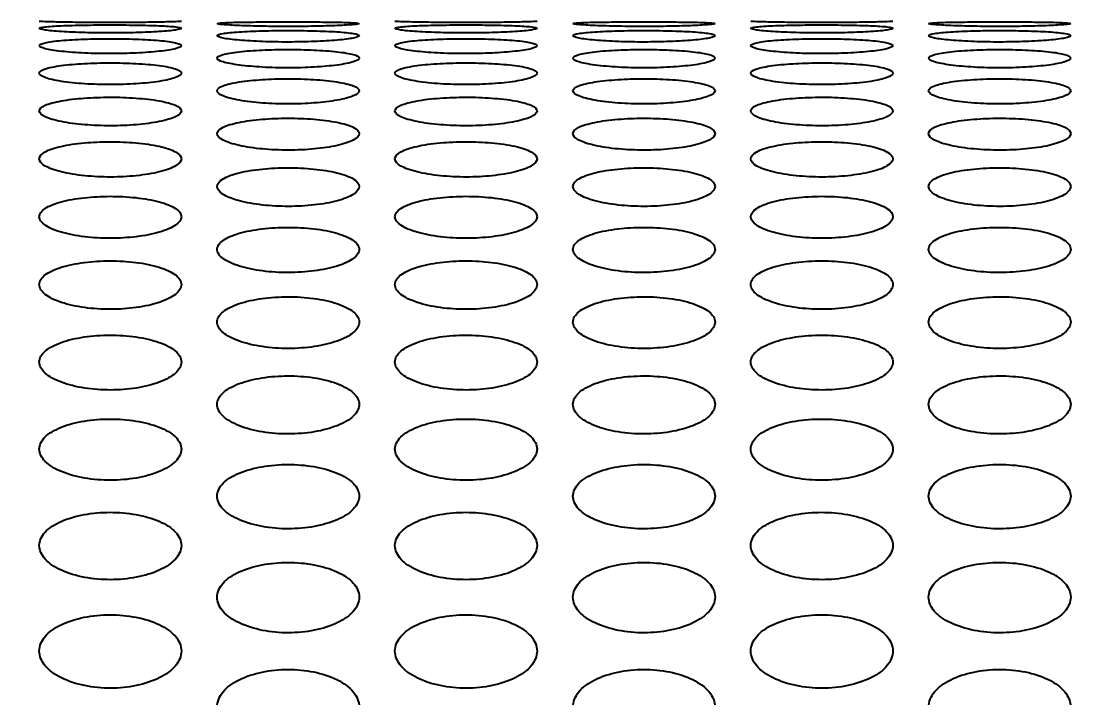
# Model space of a CAD drawing. Header units: millimetres. Extents: x 750 to 8479, y 2174 to 4333.
# Drawn here: x 2512.2 to 2572.2, y 3969.3 to 4007.3 of the extents above; entities that cross this region are included whole.
import ezdxf

# ---------------------------------------------------------------- set-up
doc = ezdxf.new("R2010")
doc.units = ezdxf.units.MM
doc.header["$LTSCALE"] = 153.67
doc.header["$PDMODE"] = 3
doc.header["$PDSIZE"] = 8
doc.layers.get('0').update_dxf_attribs({"linetype": 'CONTINUOUS'})
doc.layers.get('Defpoints').update_dxf_attribs({"linetype": 'CONTINUOUS'})
doc.layers.add('02___PRT_ALL_AXES', color=7, linetype='CONTINUOUS')
doc.styles.get("Standard").update_dxf_attribs({"font": 'calibri.ttf'})
doc.dimstyles.get("Standard").update_dxf_attribs({"dimtxt": 17.5, "dimasz": 17.5, "dimexe": 1.5, "dimexo": 1, "dimtad": 1, "dimdsep": 46, "dimtxsty": 'Standard', "dimblk": '_FILLED', "dimblk1": '_FILLED', "dimblk2": '_FILLED', "dimcen": 0.09, "dimazin": 2, "dimtol": 1, "dimtp": 0.01, "dimtm": 0.01, "dimtfac": 1, "dimtofl": 0, "dimtmove": 0, "dimatfit": 3, "dimldrblk": '_FILLED', "dimfxl": 1, "dimtolj": 1, "dimarcsym": 0})

# ---------------------------------------------------------------- blocks, each defined once
blk = doc.blocks.new('_FILLED')
at = {"color": 0, "linetype": 'ByBlock'}
blk.add_solid([(0, 0), (-1, 0.2143), (-1, -0.2143)], dxfattribs=at)
blk = doc.blocks.new('*D35')
at = {"color": 0, "lineweight": -2}
for p, q in [((2172.164, 4025.33), (2172.164, 4062.926)), ((2749.564, 3876.371), (2749.564, 4062.926)), ((2189.664, 4061.426), (2426.858, 4061.426)), ((2732.064, 4061.426), (2494.87, 4061.426))]:
    blk.add_line(p, q, dxfattribs=at)
at = {"layer": 'Defpoints', "color": 0}
for p in [(2749.564, 4061.426), (2172.164, 4024.33), (2749.564, 3875.371)]:
    blk.add_point(p, dxfattribs=at)
at = {"color": 0, "linetype": 'ByBlock', "lineweight": -2, "xscale": 17.5, "yscale": 17.5, "zscale": 17.5, "rotation": 180}
blk.add_blockref('_FILLED', (2172.164, 4061.426), dxfattribs=at)
at = {"color": 0, "linetype": 'ByBlock', "lineweight": -2, "xscale": 17.5, "yscale": 17.5, "zscale": 17.5}
blk.add_blockref('_FILLED', (2749.564, 4061.426), dxfattribs=at)
at = {"color": 0, "insert": (2460.864, 4061.426), "char_height": 30, "attachment_point": 5}
blk.add_mtext('\\A1;\\A1;575', dxfattribs=at)

msp = doc.modelspace()

# ---------------------------------------------------------------- linework, layer by layer
at = {"layer": '02___PRT_ALL_AXES', "linetype": 'Continuous'}
for points in [[(2521.16421, 4007.31348), (2521.14237, 4007.30857), (2520.93039, 4007.29574), (2519.98744, 4007.27164), (2518.64757, 4007.25255), (2517.18087, 4007.24566), (2515.707, 4007.25228), (2514.35251, 4007.27138), (2513.39937, 4007.29566), (2513.18584, 4007.30855), (2513.16421, 4007.31348)], [(2513.16421, 4006.92314), (2513.18605, 4006.9567), (2513.39803, 4007.01266), (2514.34098, 4007.07508), (2515.68085, 4007.11045), (2517.14755, 4007.12149), (2518.62142, 4007.1109), (2519.97591, 4007.07566), (2520.92905, 4007.01297), (2521.14258, 4006.95683), (2521.16421, 4006.92314)], [(2521.16421, 4006.92314), (2521.14237, 4006.88959), (2520.93039, 4006.82554), (2519.98744, 4006.73707), (2518.64757, 4006.67747), (2517.18087, 4006.65724), (2515.707, 4006.67666), (2514.35251, 4006.73619), (2513.39937, 4006.82518), (2513.18584, 4006.88945), (2513.16421, 4006.92314)], [(2523.16421, 4007.19096), (2523.18605, 4007.2102), (2523.39803, 4007.24056), (2524.34098, 4007.27078), (2525.68085, 4007.28587), (2527.14755, 4007.29024), (2528.62142, 4007.28606), (2529.97591, 4007.27105), (2530.92905, 4007.24073), (2531.14258, 4007.21028), (2531.16421, 4007.19096)], [(2531.16421, 4007.19096), (2531.14237, 4007.17172), (2530.93039, 4007.13327), (2529.98744, 4007.07697), (2528.64757, 4007.03761), (2527.18087, 4007.02405), (2525.707, 4007.03707), (2524.35251, 4007.0764), (2523.39937, 4007.13305), (2523.18584, 4007.17164), (2523.16421, 4007.19096)], [(2523.16421, 4006.51019), (2523.18605, 4006.55804), (2523.39803, 4006.63958), (2524.34098, 4006.73416), (2525.68085, 4006.78978), (2527.14755, 4006.80749), (2528.62142, 4006.7905), (2529.97591, 4006.73505), (2530.92905, 4006.64004), (2531.14258, 4006.55824), (2531.16421, 4006.51019)], [(2541.16421, 4007.31348), (2541.14237, 4007.30857), (2540.93039, 4007.29574), (2539.98744, 4007.27164), (2538.64757, 4007.25255), (2537.18087, 4007.24566), (2535.707, 4007.25228), (2534.35251, 4007.27138), (2533.39937, 4007.29566), (2533.18584, 4007.30855), (2533.16421, 4007.31348)], [(2533.16421, 4006.92314), (2533.18605, 4006.9567), (2533.39803, 4007.01266), (2534.34098, 4007.07508), (2535.68085, 4007.11045), (2537.14755, 4007.12149), (2538.62142, 4007.1109), (2539.97591, 4007.07566), (2540.92905, 4007.01297), (2541.14258, 4006.95683), (2541.16421, 4006.92314)], [(2541.16421, 4006.92314), (2541.14237, 4006.88959), (2540.93039, 4006.82554), (2539.98744, 4006.73707), (2538.64757, 4006.67747), (2537.18087, 4006.65724), (2535.707, 4006.67666), (2534.35251, 4006.73619), (2533.39937, 4006.82518), (2533.18584, 4006.88945), (2533.16421, 4006.92314)], [(2543.16421, 4007.19096), (2543.18605, 4007.2102), (2543.39803, 4007.24056), (2544.34098, 4007.27078), (2545.68085, 4007.28587), (2547.14755, 4007.29024), (2548.62142, 4007.28606), (2549.97591, 4007.27105), (2550.92905, 4007.24073), (2551.14258, 4007.21028), (2551.16421, 4007.19096)], [(2551.16421, 4007.19096), (2551.14237, 4007.17172), (2550.93039, 4007.13327), (2549.98744, 4007.07697), (2548.64757, 4007.03761), (2547.18087, 4007.02405), (2545.707, 4007.03707), (2544.35251, 4007.0764), (2543.39937, 4007.13305), (2543.18584, 4007.17164), (2543.16421, 4007.19096)], [(2543.16421, 4006.51019), (2543.18605, 4006.55804), (2543.39803, 4006.63958), (2544.34098, 4006.73416), (2545.68085, 4006.78978), (2547.14755, 4006.80749), (2548.62142, 4006.7905), (2549.97591, 4006.73505), (2550.92905, 4006.64004), (2551.14258, 4006.55824), (2551.16421, 4006.51019)], [(2561.16421, 4007.31348), (2561.14237, 4007.30857), (2560.93039, 4007.29574), (2559.98744, 4007.27164), (2558.64757, 4007.25255), (2557.18087, 4007.24566), (2555.707, 4007.25228), (2554.35251, 4007.27138), (2553.39937, 4007.29566), (2553.18584, 4007.30855), (2553.16421, 4007.31348)], [(2553.16421, 4006.92314), (2553.18605, 4006.9567), (2553.39803, 4007.01266), (2554.34098, 4007.07508), (2555.68085, 4007.11045), (2557.14755, 4007.12149), (2558.62142, 4007.1109), (2559.97591, 4007.07566), (2560.92905, 4007.01297), (2561.14258, 4006.95683), (2561.16421, 4006.92314)], [(2561.16421, 4006.92314), (2561.14237, 4006.88959), (2560.93039, 4006.82554), (2559.98744, 4006.73707), (2558.64757, 4006.67747), (2557.18087, 4006.65724), (2555.707, 4006.67666), (2554.35251, 4006.73619), (2553.39937, 4006.82518), (2553.18584, 4006.88945), (2553.16421, 4006.92314)], [(2563.16421, 4007.19096), (2563.18605, 4007.2102), (2563.39803, 4007.24056), (2564.34098, 4007.27078), (2565.68085, 4007.28587), (2567.14755, 4007.29024), (2568.62142, 4007.28606), (2569.97591, 4007.27105), (2570.92905, 4007.24073), (2571.14258, 4007.21028), (2571.16421, 4007.19096)], [(2571.16421, 4007.19096), (2571.14237, 4007.17172), (2570.93039, 4007.13327), (2569.98744, 4007.07697), (2568.64757, 4007.03761), (2567.18087, 4007.02405), (2565.707, 4007.03707), (2564.35251, 4007.0764), (2563.39937, 4007.13305), (2563.18584, 4007.17164), (2563.16421, 4007.19096)], [(2563.16421, 4006.51019), (2563.18605, 4006.55804), (2563.39803, 4006.63958), (2564.34098, 4006.73416), (2565.68085, 4006.78978), (2567.14755, 4006.80749), (2568.62142, 4006.7905), (2569.97591, 4006.73505), (2570.92905, 4006.64004), (2571.14258, 4006.55824), (2571.16421, 4006.51019)], [(2513.16421, 4005.95235), (2513.18605, 4006.01447), (2513.39803, 4006.12153), (2514.34098, 4006.24822), (2515.68085, 4006.32405), (2517.14755, 4006.34842), (2518.62142, 4006.32504), (2519.97591, 4006.24942), (2520.92905, 4006.12213), (2521.14258, 4006.01472), (2521.16421, 4005.95235)], [(2531.16421, 4006.51019), (2531.14237, 4006.46234), (2530.93039, 4006.37274), (2529.98744, 4006.25215), (2528.64757, 4006.17234), (2527.18087, 4006.14546), (2525.707, 4006.17126), (2524.35251, 4006.25096), (2523.39937, 4006.37223), (2523.18584, 4006.46215), (2523.16421, 4006.51019)], [(2533.16421, 4005.95235), (2533.18605, 4006.01447), (2533.39803, 4006.12153), (2534.34098, 4006.24822), (2535.68085, 4006.32405), (2537.14755, 4006.34842), (2538.62142, 4006.32504), (2539.97591, 4006.24942), (2540.92905, 4006.12213), (2541.14258, 4006.01472), (2541.16421, 4005.95235)], [(2551.16421, 4006.51019), (2551.14237, 4006.46234), (2550.93039, 4006.37274), (2549.98744, 4006.25215), (2548.64757, 4006.17234), (2547.18087, 4006.14546), (2545.707, 4006.17126), (2544.35251, 4006.25096), (2543.39937, 4006.37223), (2543.18584, 4006.46215), (2543.16421, 4006.51019)], [(2553.16421, 4005.95235), (2553.18605, 4006.01447), (2553.39803, 4006.12153), (2554.34098, 4006.24822), (2555.68085, 4006.32405), (2557.14755, 4006.34842), (2558.62142, 4006.32504), (2559.97591, 4006.24942), (2560.92905, 4006.12213), (2561.14258, 4006.01472), (2561.16421, 4005.95235)], [(2571.16421, 4006.51019), (2571.14237, 4006.46234), (2570.93039, 4006.37274), (2569.98744, 4006.25215), (2568.64757, 4006.17234), (2567.18087, 4006.14546), (2565.707, 4006.17126), (2564.35251, 4006.25096), (2563.39937, 4006.37223), (2563.18584, 4006.46215), (2563.16421, 4006.51019)], [(2521.16421, 4005.95235), (2521.14237, 4005.89023), (2520.93039, 4005.77513), (2519.98744, 4005.62248), (2518.64757, 4005.52251), (2517.18087, 4005.48899), (2515.707, 4005.52116), (2514.35251, 4005.62099), (2513.39937, 4005.77447), (2513.18584, 4005.88998), (2513.16421, 4005.95235)], [(2523.16421, 4005.24995), (2523.18605, 4005.3263), (2523.39803, 4005.45882), (2524.34098, 4005.61754), (2525.68085, 4005.71355), (2527.14755, 4005.74456), (2528.62142, 4005.71481), (2529.97591, 4005.61905), (2530.92905, 4005.45956), (2531.14258, 4005.3266), (2531.16421, 4005.24995)], [(2541.16421, 4005.95235), (2541.14237, 4005.89023), (2540.93039, 4005.77513), (2539.98744, 4005.62248), (2538.64757, 4005.52251), (2537.18087, 4005.48899), (2535.707, 4005.52116), (2534.35251, 4005.62099), (2533.39937, 4005.77447), (2533.18584, 4005.88998), (2533.16421, 4005.95235)], [(2543.16421, 4005.24995), (2543.18605, 4005.3263), (2543.39803, 4005.45882), (2544.34098, 4005.61754), (2545.68085, 4005.71355), (2547.14755, 4005.74456), (2548.62142, 4005.71481), (2549.97591, 4005.61905), (2550.92905, 4005.45956), (2551.14258, 4005.3266), (2551.16421, 4005.24995)], [(2561.16421, 4005.95235), (2561.14237, 4005.89023), (2560.93039, 4005.77513), (2559.98744, 4005.62248), (2558.64757, 4005.52251), (2557.18087, 4005.48899), (2555.707, 4005.52116), (2554.35251, 4005.62099), (2553.39937, 4005.77447), (2553.18584, 4005.88998), (2553.16421, 4005.95235)], [(2563.16421, 4005.24995), (2563.18605, 4005.3263), (2563.39803, 4005.45882), (2564.34098, 4005.61754), (2565.68085, 4005.71355), (2567.14755, 4005.74456), (2568.62142, 4005.71481), (2569.97591, 4005.61905), (2570.92905, 4005.45956), (2571.14258, 4005.3266), (2571.16421, 4005.24995)], [(2531.16421, 4005.24995), (2531.14237, 4005.1736), (2530.93039, 4005.03305), (2529.98744, 4004.84844), (2528.64757, 4004.72837), (2527.18087, 4004.68823), (2525.707, 4004.72676), (2524.35251, 4004.84664), (2523.39937, 4005.03225), (2523.18584, 4005.17329), (2523.16421, 4005.24995)], [(2551.16421, 4005.24995), (2551.14237, 4005.1736), (2550.93039, 4005.03305), (2549.98744, 4004.84844), (2548.64757, 4004.72837), (2547.18087, 4004.68823), (2545.707, 4004.72676), (2544.35251, 4004.84664), (2543.39937, 4005.03225), (2543.18584, 4005.17329), (2543.16421, 4005.24995)], [(2571.16421, 4005.24995), (2571.14237, 4005.1736), (2570.93039, 4005.03305), (2569.98744, 4004.84844), (2568.64757, 4004.72837), (2567.18087, 4004.68823), (2565.707, 4004.72676), (2564.35251, 4004.84664), (2563.39937, 4005.03225), (2563.18584, 4005.17329), (2563.16421, 4005.24995)], [(2513.16421, 4004.40338), (2513.18605, 4004.49392), (2513.39803, 4004.65182), (2514.34098, 4004.84249), (2515.68085, 4004.95861), (2517.14755, 4004.99625), (2518.62142, 4004.96014), (2519.97591, 4004.84431), (2520.92905, 4004.65271), (2521.14258, 4004.49428), (2521.16421, 4004.40338)], [(2521.16421, 4004.40338), (2521.14237, 4004.31285), (2520.93039, 4004.14694), (2519.98744, 4003.93048), (2518.64757, 4003.79037), (2517.18087, 4003.74365), (2515.707, 4003.7885), (2514.35251, 4003.92837), (2513.39937, 4004.146), (2513.18584, 4004.31248), (2513.16421, 4004.40338)], [(2533.16421, 4004.40338), (2533.18605, 4004.49392), (2533.39803, 4004.65182), (2534.34098, 4004.84249), (2535.68085, 4004.95861), (2537.14755, 4004.99625), (2538.62142, 4004.96014), (2539.97591, 4004.84431), (2540.92905, 4004.65271), (2541.14258, 4004.49428), (2541.16421, 4004.40338)], [(2541.16421, 4004.40338), (2541.14237, 4004.31285), (2540.93039, 4004.14694), (2539.98744, 4003.93048), (2538.64757, 4003.79037), (2537.18087, 4003.74365), (2535.707, 4003.7885), (2534.35251, 4003.92837), (2533.39937, 4004.146), (2533.18584, 4004.31248), (2533.16421, 4004.40338)], [(2553.16421, 4004.40338), (2553.18605, 4004.49392), (2553.39803, 4004.65182), (2554.34098, 4004.84249), (2555.68085, 4004.95861), (2557.14755, 4004.99625), (2558.62142, 4004.96014), (2559.97591, 4004.84431), (2560.92905, 4004.65271), (2561.14258, 4004.49428), (2561.16421, 4004.40338)], [(2561.16421, 4004.40338), (2561.14237, 4004.31285), (2560.93039, 4004.14694), (2559.98744, 4003.93048), (2558.64757, 4003.79037), (2557.18087, 4003.74365), (2555.707, 4003.7885), (2554.35251, 4003.92837), (2553.39937, 4004.146), (2553.18584, 4004.31248), (2553.16421, 4004.40338)], [(2523.16421, 4003.41316), (2523.18605, 4003.51783), (2523.39803, 4003.70102), (2524.34098, 4003.92352), (2525.68085, 4004.05969), (2527.14755, 4004.10393), (2528.62142, 4004.06148), (2529.97591, 4003.92565), (2530.92905, 4003.70205), (2531.14258, 4003.51825), (2531.16421, 4003.41316)], [(2543.16421, 4003.41316), (2543.18605, 4003.51783), (2543.39803, 4003.70102), (2544.34098, 4003.92352), (2545.68085, 4004.05969), (2547.14755, 4004.10393), (2548.62142, 4004.06148), (2549.97591, 4003.92565), (2550.92905, 4003.70205), (2551.14258, 4003.51825), (2551.16421, 4003.41316)], [(2563.16421, 4003.41316), (2563.18605, 4003.51783), (2563.39803, 4003.70102), (2564.34098, 4003.92352), (2565.68085, 4004.05969), (2567.14755, 4004.10393), (2568.62142, 4004.06148), (2569.97591, 4003.92565), (2570.92905, 4003.70205), (2571.14258, 4003.51825), (2571.16421, 4003.41316)], [(2531.16421, 4003.41316), (2531.14237, 4003.30849), (2530.93039, 4003.11732), (2529.98744, 4002.86914), (2528.64757, 4002.70908), (2527.18087, 4002.65578), (2525.707, 4002.70693), (2524.35251, 4002.86672), (2523.39937, 4003.11624), (2523.18584, 4003.30806), (2523.16421, 4003.41316)], [(2551.16421, 4003.41316), (2551.14237, 4003.30849), (2550.93039, 4003.11732), (2549.98744, 4002.86914), (2548.64757, 4002.70908), (2547.18087, 4002.65578), (2545.707, 4002.70693), (2544.35251, 4002.86672), (2543.39937, 4003.11624), (2543.18584, 4003.30806), (2543.16421, 4003.41316)], [(2571.16421, 4003.41316), (2571.14237, 4003.30849), (2570.93039, 4003.11732), (2569.98744, 4002.86914), (2568.64757, 4002.70908), (2567.18087, 4002.65578), (2565.707, 4002.70693), (2564.35251, 4002.86672), (2563.39937, 4003.11624), (2563.18584, 4003.30806), (2563.16421, 4003.41316)], [(2513.16421, 4002.27985), (2513.18605, 4002.39859), (2513.39803, 4002.60697), (2514.34098, 4002.86117), (2515.68085, 4003.01731), (2517.14755, 4003.06812), (2518.62142, 4003.01936), (2519.97591, 4002.8636), (2520.92905, 4002.60814), (2521.14258, 4002.39907), (2521.16421, 4002.27985)], [(2533.16421, 4002.27985), (2533.18605, 4002.39859), (2533.39803, 4002.60697), (2534.34098, 4002.86117), (2535.68085, 4003.01731), (2537.14755, 4003.06812), (2538.62142, 4003.01936), (2539.97591, 4002.8636), (2540.92905, 4002.60814), (2541.14258, 4002.39907), (2541.16421, 4002.27985)], [(2553.16421, 4002.27985), (2553.18605, 4002.39859), (2553.39803, 4002.60697), (2554.34098, 4002.86117), (2555.68085, 4003.01731), (2557.14755, 4003.06812), (2558.62142, 4003.01936), (2559.97591, 4002.8636), (2560.92905, 4002.60814), (2561.14258, 4002.39907), (2561.16421, 4002.27985)], [(2521.16421, 4002.27985), (2521.14237, 4002.1611), (2520.93039, 4001.94479), (2519.98744, 4001.66503), (2518.64757, 4001.4851), (2517.18087, 4001.42527), (2515.707, 4001.4827), (2514.35251, 4001.6623), (2513.39937, 4001.94357), (2513.18584, 4002.16062), (2513.16421, 4002.27985)], [(2541.16421, 4002.27985), (2541.14237, 4002.1611), (2540.93039, 4001.94479), (2539.98744, 4001.66503), (2538.64757, 4001.4851), (2537.18087, 4001.42527), (2535.707, 4001.4827), (2534.35251, 4001.6623), (2533.39937, 4001.94357), (2533.18584, 4002.16062), (2533.16421, 4002.27985)], [(2561.16421, 4002.27985), (2561.14237, 4002.1611), (2560.93039, 4001.94479), (2559.98744, 4001.66503), (2558.64757, 4001.4851), (2557.18087, 4001.42527), (2555.707, 4001.4827), (2554.35251, 4001.6623), (2553.39937, 4001.94357), (2553.18584, 4002.16062), (2553.16421, 4002.27985)], [(2523.16421, 4001.00411), (2523.18605, 4001.13686), (2523.39803, 4001.3703), (2524.34098, 4001.65605), (2525.68085, 4001.83207), (2527.14755, 4001.88943), (2528.62142, 4001.83439), (2529.97591, 4001.65879), (2530.92905, 4001.37161), (2531.14258, 4001.13739), (2531.16421, 4001.00411)], [(2543.16421, 4001.00411), (2543.18605, 4001.13686), (2543.39803, 4001.3703), (2544.34098, 4001.65605), (2545.68085, 4001.83207), (2547.14755, 4001.88943), (2548.62142, 4001.83439), (2549.97591, 4001.65879), (2550.92905, 4001.37161), (2551.14258, 4001.13739), (2551.16421, 4001.00411)], [(2563.16421, 4001.00411), (2563.18605, 4001.13686), (2563.39803, 4001.3703), (2564.34098, 4001.65605), (2565.68085, 4001.83207), (2567.14755, 4001.88943), (2568.62142, 4001.83439), (2569.97591, 4001.65879), (2570.92905, 4001.37161), (2571.14258, 4001.13739), (2571.16421, 4001.00411)], [(2531.16421, 4001.00411), (2531.14237, 4000.87137), (2530.93039, 4000.63004), (2529.98744, 4000.31885), (2528.64757, 4000.11917), (2527.18087, 4000.05284), (2525.707, 4000.11651), (2524.35251, 4000.31582), (2523.39937, 4000.62867), (2523.18584, 4000.87083), (2523.16421, 4001.00411)], [(2551.16421, 4001.00411), (2551.14237, 4000.87137), (2550.93039, 4000.63004), (2549.98744, 4000.31885), (2548.64757, 4000.11917), (2547.18087, 4000.05284), (2545.707, 4000.11651), (2544.35251, 4000.31582), (2543.39937, 4000.62867), (2543.18584, 4000.87083), (2543.16421, 4001.00411)], [(2571.16421, 4001.00411), (2571.14237, 4000.87137), (2570.93039, 4000.63004), (2569.98744, 4000.31885), (2568.64757, 4000.11917), (2567.18087, 4000.05284), (2565.707, 4000.11651), (2564.35251, 4000.31582), (2563.39937, 4000.62867), (2563.18584, 4000.87083), (2563.16421, 4001.00411)], [(2513.16421, 3999.5867), (2513.18605, 3999.73337), (2513.39803, 3999.99174), (2514.34098, 4000.30888), (2515.68085, 4000.50468), (2517.14755, 4000.56855), (2518.62142, 4000.50726), (2519.97591, 4000.31192), (2520.92905, 3999.9932), (2521.14258, 3999.73397), (2521.16421, 3999.5867)], [(2533.16421, 3999.5867), (2533.18605, 3999.73337), (2533.39803, 3999.99174), (2534.34098, 4000.30888), (2535.68085, 4000.50468), (2537.14755, 4000.56855), (2538.62142, 4000.50726), (2539.97591, 4000.31192), (2540.92905, 3999.9932), (2541.14258, 3999.73397), (2541.16421, 3999.5867)], [(2553.16421, 3999.5867), (2553.18605, 3999.73337), (2553.39803, 3999.99174), (2554.34098, 4000.30888), (2555.68085, 4000.50468), (2557.14755, 4000.56855), (2558.62142, 4000.50726), (2559.97591, 4000.31192), (2560.92905, 3999.9932), (2561.14258, 3999.73397), (2561.16421, 3999.5867)], [(2521.16421, 3999.5867), (2521.14237, 3999.44003), (2520.93039, 3999.17382), (2519.98744, 3998.8314), (2518.64757, 3998.61208), (2517.18087, 3998.53929), (2515.707, 3998.60915), (2514.35251, 3998.82807), (2513.39937, 3999.17232), (2513.18584, 3999.43944), (2513.16421, 3999.5867)], [(2523.16421, 3998.02844), (2523.18605, 3998.18895), (2523.39803, 3998.4721), (2524.34098, 3998.82044), (2525.68085, 3999.03589), (2527.14755, 3999.10625), (2528.62142, 3999.03874), (2529.97591, 3998.82378), (2530.92905, 3998.47369), (2531.14258, 3998.1896), (2531.16421, 3998.02844)], [(2541.16421, 3999.5867), (2541.14237, 3999.44003), (2540.93039, 3999.17382), (2539.98744, 3998.8314), (2538.64757, 3998.61208), (2537.18087, 3998.53929), (2535.707, 3998.60915), (2534.35251, 3998.82807), (2533.39937, 3999.17232), (2533.18584, 3999.43944), (2533.16421, 3999.5867)], [(2543.16421, 3998.02844), (2543.18605, 3998.18895), (2543.39803, 3998.4721), (2544.34098, 3998.82044), (2545.68085, 3999.03589), (2547.14755, 3999.10625), (2548.62142, 3999.03874), (2549.97591, 3998.82378), (2550.92905, 3998.47369), (2551.14258, 3998.1896), (2551.16421, 3998.02844)], [(2561.16421, 3999.5867), (2561.14237, 3999.44003), (2560.93039, 3999.17382), (2559.98744, 3998.8314), (2558.64757, 3998.61208), (2557.18087, 3998.53929), (2555.707, 3998.60915), (2554.35251, 3998.82807), (2553.39937, 3999.17232), (2553.18584, 3999.43944), (2553.16421, 3999.5867)], [(2563.16421, 3998.02844), (2563.18605, 3998.18895), (2563.39803, 3998.4721), (2564.34098, 3998.82044), (2565.68085, 3999.03589), (2567.14755, 3999.10625), (2568.62142, 3999.03874), (2569.97591, 3998.82378), (2570.92905, 3998.47369), (2571.14258, 3998.1896), (2571.16421, 3998.02844)], [(2531.16421, 3998.02844), (2531.14237, 3997.86793), (2530.93039, 3997.57699), (2529.98744, 3997.20353), (2528.64757, 3996.96471), (2527.18087, 3996.8855), (2525.707, 3996.96152), (2524.35251, 3997.19991), (2523.39937, 3997.57535), (2523.18584, 3997.86728), (2523.16421, 3998.02844)], [(2551.16421, 3998.02844), (2551.14237, 3997.86793), (2550.93039, 3997.57699), (2549.98744, 3997.20353), (2548.64757, 3996.96471), (2547.18087, 3996.8855), (2545.707, 3996.96152), (2544.35251, 3997.19991), (2543.39937, 3997.57535), (2543.18584, 3997.86728), (2543.16421, 3998.02844)], [(2571.16421, 3998.02844), (2571.14237, 3997.86793), (2570.93039, 3997.57699), (2569.98744, 3997.20353), (2568.64757, 3996.96471), (2567.18087, 3996.8855), (2565.707, 3996.96152), (2564.35251, 3997.19991), (2563.39937, 3997.57535), (2563.18584, 3997.86728), (2563.16421, 3998.02844)], [(2513.16421, 3996.33024), (2513.18605, 3996.5045), (2513.39803, 3996.81225), (2514.34098, 3997.19159), (2515.68085, 3997.42658), (2517.14755, 3997.50337), (2518.62142, 3997.42968), (2519.97591, 3997.19523), (2520.92905, 3996.81398), (2521.14258, 3996.5052), (2521.16421, 3996.33024)], [(2533.16421, 3996.33024), (2533.18605, 3996.5045), (2533.39803, 3996.81225), (2534.34098, 3997.19159), (2535.68085, 3997.42658), (2537.14755, 3997.50337), (2538.62142, 3997.42968), (2539.97591, 3997.19523), (2540.92905, 3996.81398), (2541.14258, 3996.5052), (2541.16421, 3996.33024)], [(2553.16421, 3996.33024), (2553.18605, 3996.5045), (2553.39803, 3996.81225), (2554.34098, 3997.19159), (2555.68085, 3997.42658), (2557.14755, 3997.50337), (2558.62142, 3997.42968), (2559.97591, 3997.19523), (2560.92905, 3996.81398), (2561.14258, 3996.5052), (2561.16421, 3996.33024)], [(2521.16421, 3996.33024), (2521.14237, 3996.15598), (2520.93039, 3995.84049), (2519.98744, 3995.43621), (2518.64757, 3995.17802), (2517.18087, 3995.09243), (2515.707, 3995.17457), (2514.35251, 3995.43229), (2513.39937, 3995.83871), (2513.18584, 3996.15528), (2513.16421, 3996.33024)], [(2541.16421, 3996.33024), (2541.14237, 3996.15598), (2540.93039, 3995.84049), (2539.98744, 3995.43621), (2538.64757, 3995.17802), (2537.18087, 3995.09243), (2535.707, 3995.17457), (2534.35251, 3995.43229), (2533.39937, 3995.83871), (2533.18584, 3996.15528), (2533.16421, 3996.33024)], [(2561.16421, 3996.33024), (2561.14237, 3996.15598), (2560.93039, 3995.84049), (2559.98744, 3995.43621), (2558.64757, 3995.17802), (2557.18087, 3995.09243), (2555.707, 3995.17457), (2554.35251, 3995.43229), (2553.39937, 3995.83871), (2553.18584, 3996.15528), (2553.16421, 3996.33024)], [(2523.16421, 3994.49309), (2523.18605, 3994.68099), (2523.39803, 3995.01318), (2524.34098, 3995.42329), (2525.68085, 3995.67768), (2527.14755, 3995.76086), (2528.62142, 3995.68104), (2529.97591, 3995.42723), (2530.92905, 3995.01505), (2531.14258, 3994.68175), (2531.16421, 3994.49309)], [(2543.16421, 3994.49309), (2543.18605, 3994.68099), (2543.39803, 3995.01318), (2544.34098, 3995.42329), (2545.68085, 3995.67768), (2547.14755, 3995.76086), (2548.62142, 3995.68104), (2549.97591, 3995.42723), (2550.92905, 3995.01505), (2551.14258, 3994.68175), (2551.16421, 3994.49309)], [(2563.16421, 3994.49309), (2563.18605, 3994.68099), (2563.39803, 3995.01318), (2564.34098, 3995.42329), (2565.68085, 3995.67768), (2567.14755, 3995.76086), (2568.62142, 3995.68104), (2569.97591, 3995.42723), (2570.92905, 3995.01505), (2571.14258, 3994.68175), (2571.16421, 3994.49309)], [(2531.16421, 3994.49309), (2531.14237, 3994.30519), (2530.93039, 3993.96532), (2529.98744, 3993.53046), (2528.64757, 3993.25305), (2527.18087, 3993.16114), (2525.707, 3993.24935), (2524.35251, 3993.52624), (2523.39937, 3993.96341), (2523.18584, 3994.30443), (2523.16421, 3994.49309)], [(2551.16421, 3994.49309), (2551.14237, 3994.30519), (2550.93039, 3993.96532), (2549.98744, 3993.53046), (2548.64757, 3993.25305), (2547.18087, 3993.16114), (2545.707, 3993.24935), (2544.35251, 3993.52624), (2543.39937, 3993.96341), (2543.18584, 3994.30443), (2543.16421, 3994.49309)], [(2571.16421, 3994.49309), (2571.14237, 3994.30519), (2570.93039, 3993.96532), (2569.98744, 3993.53046), (2568.64757, 3993.25305), (2567.18087, 3993.16114), (2565.707, 3993.24935), (2564.35251, 3993.52624), (2563.39937, 3993.96341), (2563.18584, 3994.30443), (2563.16421, 3994.49309)], [(2513.16421, 3992.51806), (2513.18605, 3992.7195), (2513.39803, 3993.07593), (2514.34098, 3993.51657), (2515.68085, 3993.79021), (2517.14755, 3993.87973), (2518.62142, 3993.79383), (2519.97591, 3993.5208), (2520.92905, 3993.07793), (2521.14258, 3992.72031), (2521.16421, 3992.51806)], [(2533.16421, 3992.51806), (2533.18605, 3992.7195), (2533.39803, 3993.07593), (2534.34098, 3993.51657), (2535.68085, 3993.79021), (2537.14755, 3993.87973), (2538.62142, 3993.79383), (2539.97591, 3993.5208), (2540.92905, 3993.07793), (2541.14258, 3992.72031), (2541.16421, 3992.51806)], [(2553.16421, 3992.51806), (2553.18605, 3992.7195), (2553.39803, 3993.07593), (2554.34098, 3993.51657), (2555.68085, 3993.79021), (2557.14755, 3993.87973), (2558.62142, 3993.79383), (2559.97591, 3993.5208), (2560.92905, 3993.07793), (2561.14258, 3992.72031), (2561.16421, 3992.51806)], [(2521.16421, 3992.51806), (2521.14237, 3992.31662), (2520.93039, 3991.95259), (2519.98744, 3991.4874), (2518.64757, 3991.19093), (2517.18087, 3991.09275), (2515.707, 3991.18698), (2514.35251, 3991.48289), (2513.39937, 3991.95054), (2513.18584, 3992.31581), (2513.16421, 3992.51806)], [(2541.16421, 3992.51806), (2541.14237, 3992.31662), (2540.93039, 3991.95259), (2539.98744, 3991.4874), (2538.64757, 3991.19093), (2537.18087, 3991.09275), (2535.707, 3991.18698), (2534.35251, 3991.48289), (2533.39937, 3991.95054), (2533.18584, 3992.31581), (2533.16421, 3992.51806)], [(2561.16421, 3992.51806), (2561.14237, 3992.31662), (2560.93039, 3991.95259), (2559.98744, 3991.4874), (2558.64757, 3991.19093), (2557.18087, 3991.09275), (2555.707, 3991.18698), (2554.35251, 3991.48289), (2553.39937, 3991.95054), (2553.18584, 3992.31581), (2553.16421, 3992.51806)], [(2523.16421, 3990.40631), (2523.18605, 3990.62117), (2523.39803, 3991.00162), (2524.34098, 3991.47255), (2525.68085, 3991.76527), (2527.14755, 3991.86109), (2528.62142, 3991.76915), (2529.97591, 3991.47707), (2530.92905, 3991.00376), (2531.14258, 3990.62203), (2531.16421, 3990.40631)], [(2543.16421, 3990.40631), (2543.18605, 3990.62117), (2543.39803, 3991.00162), (2544.34098, 3991.47255), (2545.68085, 3991.76527), (2547.14755, 3991.86109), (2548.62142, 3991.76915), (2549.97591, 3991.47707), (2550.92905, 3991.00376), (2551.14258, 3990.62203), (2551.16421, 3990.40631)], [(2563.16421, 3990.40631), (2563.18605, 3990.62117), (2563.39803, 3991.00162), (2564.34098, 3991.47255), (2565.68085, 3991.76527), (2567.14755, 3991.86109), (2568.62142, 3991.76915), (2569.97591, 3991.47707), (2570.92905, 3991.00376), (2571.14258, 3990.62203), (2571.16421, 3990.40631)], [(2531.16421, 3990.40631), (2531.14237, 3990.19146), (2530.93039, 3989.80346), (2529.98744, 3989.30821), (2528.64757, 3988.99286), (2527.18087, 3988.88847), (2525.707, 3988.98866), (2524.35251, 3989.30341), (2523.39937, 3989.80127), (2523.18584, 3990.19059), (2523.16421, 3990.40631)], [(2551.16421, 3990.40631), (2551.14237, 3990.19146), (2550.93039, 3989.80346), (2549.98744, 3989.30821), (2548.64757, 3988.99286), (2547.18087, 3988.88847), (2545.707, 3988.98866), (2544.35251, 3989.30341), (2543.39937, 3989.80127), (2543.18584, 3990.19059), (2543.16421, 3990.40631)], [(2571.16421, 3990.40631), (2571.14237, 3990.19146), (2570.93039, 3989.80346), (2569.98744, 3989.30821), (2568.64757, 3988.99286), (2567.18087, 3988.88847), (2565.707, 3988.98866), (2564.35251, 3989.30341), (2563.39937, 3989.80127), (2563.18584, 3990.19059), (2563.16421, 3990.40631)], [(2513.16421, 3988.15907), (2513.18605, 3988.38722), (2513.39803, 3988.79148), (2514.34098, 3989.29241), (2515.68085, 3989.60406), (2517.14755, 3989.7061), (2518.62142, 3989.60818), (2519.97591, 3989.29722), (2520.92905, 3988.79375), (2521.14258, 3988.38814), (2521.16421, 3988.15907)], [(2533.16421, 3988.15907), (2533.18605, 3988.38722), (2533.39803, 3988.79148), (2534.34098, 3989.29241), (2535.68085, 3989.60406), (2537.14755, 3989.7061), (2538.62142, 3989.60818), (2539.97591, 3989.29722), (2540.92905, 3988.79375), (2541.14258, 3988.38814), (2541.16421, 3988.15907)], [(2553.16421, 3988.15907), (2553.18605, 3988.38722), (2553.39803, 3988.79148), (2554.34098, 3989.29241), (2555.68085, 3989.60406), (2557.14755, 3989.7061), (2558.62142, 3989.60818), (2559.97591, 3989.29722), (2560.92905, 3988.79375), (2561.14258, 3988.38814), (2561.16421, 3988.15907)], [(2521.16421, 3988.15907), (2521.14237, 3987.93092), (2520.93039, 3987.51919), (2519.98744, 3986.99418), (2518.64757, 3986.66012), (2517.18087, 3986.54958), (2515.707, 3986.65567), (2514.35251, 3986.98909), (2513.39937, 3987.51687), (2513.18584, 3987.93), (2513.16421, 3988.15907)], [(2541.16421, 3988.15907), (2541.14237, 3987.93092), (2540.93039, 3987.51919), (2539.98744, 3986.99418), (2538.64757, 3986.66012), (2537.18087, 3986.54958), (2535.707, 3986.65567), (2534.35251, 3986.98909), (2533.39937, 3987.51687), (2533.18584, 3987.93), (2533.16421, 3988.15907)], [(2561.16421, 3988.15907), (2561.14237, 3987.93092), (2560.93039, 3987.51919), (2559.98744, 3986.99418), (2558.64757, 3986.66012), (2557.18087, 3986.54958), (2555.707, 3986.65567), (2554.35251, 3986.98909), (2553.39937, 3987.51687), (2553.18584, 3987.93), (2553.16421, 3988.15907)], [(2523.16421, 3985.77765), (2523.18605, 3986.01896), (2523.39803, 3986.44679), (2524.34098, 3986.97743), (2525.68085, 3987.30781), (2527.14755, 3987.41604), (2528.62142, 3987.31219), (2529.97591, 3986.98253), (2530.92905, 3986.44919), (2531.14258, 3986.01993), (2531.16421, 3985.77765)], [(2543.16421, 3985.77765), (2543.18605, 3986.01896), (2543.39803, 3986.44679), (2544.34098, 3986.97743), (2545.68085, 3987.30781), (2547.14755, 3987.41604), (2548.62142, 3987.31219), (2549.97591, 3986.98253), (2550.92905, 3986.44919), (2551.14258, 3986.01993), (2551.16421, 3985.77765)], [(2563.16421, 3985.77765), (2563.18605, 3986.01896), (2563.39803, 3986.44679), (2564.34098, 3986.97743), (2565.68085, 3987.30781), (2567.14755, 3987.41604), (2568.62142, 3987.31219), (2569.97591, 3986.98253), (2570.92905, 3986.44919), (2571.14258, 3986.01993), (2571.16421, 3985.77765)], [(2531.16421, 3985.77765), (2531.14237, 3985.53634), (2530.93039, 3985.10112), (2529.98744, 3984.54664), (2528.64757, 3984.19409), (2527.18087, 3984.07746), (2525.707, 3984.18939), (2524.35251, 3984.54127), (2523.39937, 3985.09867), (2523.18584, 3985.53537), (2523.16421, 3985.77765)], [(2551.16421, 3985.77765), (2551.14237, 3985.53634), (2550.93039, 3985.10112), (2549.98744, 3984.54664), (2548.64757, 3984.19409), (2547.18087, 3984.07746), (2545.707, 3984.18939), (2544.35251, 3984.54127), (2543.39937, 3985.09867), (2543.18584, 3985.53537), (2543.16421, 3985.77765)], [(2571.16421, 3985.77765), (2571.14237, 3985.53634), (2570.93039, 3985.10112), (2569.98744, 3984.54664), (2568.64757, 3984.19409), (2567.18087, 3984.07746), (2565.707, 3984.18939), (2564.35251, 3984.54127), (2563.39937, 3985.09867), (2563.18584, 3985.53537), (2563.16421, 3985.77765)], [(2513.16421, 3983.26344), (2513.18605, 3983.51777), (2513.39803, 3983.96892), (2514.34098, 3984.52896), (2515.68085, 3984.87789), (2517.14755, 3984.99222), (2518.62142, 3984.88251), (2519.97591, 3984.53435), (2520.92905, 3983.97146), (2521.14258, 3983.51879), (2521.16421, 3983.26344)], [(2533.16421, 3983.26344), (2533.18605, 3983.51777), (2533.39803, 3983.96892), (2534.34098, 3984.52896), (2535.68085, 3984.87789), (2537.14755, 3984.99222), (2538.62142, 3984.88251), (2539.97591, 3984.53435), (2540.92905, 3983.97146), (2541.14258, 3983.51879), (2541.16421, 3983.26344)], [(2553.16421, 3983.26344), (2553.18605, 3983.51777), (2553.39803, 3983.96892), (2554.34098, 3984.52896), (2555.68085, 3984.87789), (2557.14755, 3984.99222), (2558.62142, 3984.88251), (2559.97591, 3984.53435), (2560.92905, 3983.97146), (2561.14258, 3983.51879), (2561.16421, 3983.26344)], [(2521.16421, 3983.26344), (2521.14237, 3983.00912), (2520.93039, 3982.55066), (2519.98744, 3981.96704), (2518.64757, 3981.59618), (2517.18087, 3981.47354), (2515.707, 3981.59124), (2514.35251, 3981.96139), (2513.39937, 3982.54807), (2513.18584, 3983.00809), (2513.16421, 3983.26344)], [(2541.16421, 3983.26344), (2541.14237, 3983.00912), (2540.93039, 3982.55066), (2539.98744, 3981.96704), (2538.64757, 3981.59618), (2537.18087, 3981.47354), (2535.707, 3981.59124), (2534.35251, 3981.96139), (2533.39937, 3982.54807), (2533.18584, 3983.00809), (2533.16421, 3983.26344)], [(2561.16421, 3983.26344), (2561.14237, 3983.00912), (2560.93039, 3982.55066), (2559.98744, 3981.96704), (2558.64757, 3981.59618), (2557.18087, 3981.47354), (2555.707, 3981.59124), (2554.35251, 3981.96139), (2553.39937, 3982.54807), (2553.18584, 3983.00809), (2553.16421, 3983.26344)], [(2523.16421, 3980.61791), (2523.18605, 3980.88511), (2523.39803, 3981.35932), (2524.34098, 3981.94843), (2525.68085, 3982.3157), (2527.14755, 3982.43608), (2528.62142, 3982.32056), (2529.97591, 3981.9541), (2530.92905, 3981.36198), (2531.14258, 3980.88619), (2531.16421, 3980.61791)], [(2543.16421, 3980.61791), (2543.18605, 3980.88511), (2543.39803, 3981.35932), (2544.34098, 3981.94843), (2545.68085, 3982.3157), (2547.14755, 3982.43608), (2548.62142, 3982.32056), (2549.97591, 3981.9541), (2550.92905, 3981.36198), (2551.14258, 3980.88619), (2551.16421, 3980.61791)], [(2563.16421, 3980.61791), (2563.18605, 3980.88511), (2563.39803, 3981.35932), (2564.34098, 3981.94843), (2565.68085, 3982.3157), (2567.14755, 3982.43608), (2568.62142, 3982.32056), (2569.97591, 3981.9541), (2570.92905, 3981.36198), (2571.14258, 3980.88619), (2571.16421, 3980.61791)], [(2531.16421, 3980.61791), (2531.14237, 3980.35072), (2530.93039, 3979.86929), (2529.98744, 3979.25687), (2528.64757, 3978.86793), (2527.18087, 3978.73934), (2525.707, 3978.86275), (2524.35251, 3979.25094), (2523.39937, 3979.86657), (2523.18584, 3980.34964), (2523.16421, 3980.61791)], [(2551.16421, 3980.61791), (2551.14237, 3980.35072), (2550.93039, 3979.86929), (2549.98744, 3979.25687), (2548.64757, 3978.86793), (2547.18087, 3978.73934), (2545.707, 3978.86275), (2544.35251, 3979.25094), (2543.39937, 3979.86657), (2543.18584, 3980.34964), (2543.16421, 3980.61791)], [(2571.16421, 3980.61791), (2571.14237, 3980.35072), (2570.93039, 3979.86929), (2569.98744, 3979.25687), (2568.64757, 3978.86793), (2567.18087, 3978.73934), (2565.707, 3978.86275), (2564.35251, 3979.25094), (2563.39937, 3979.86657), (2563.18584, 3980.34964), (2563.16421, 3980.61791)], [(2513.16421, 3977.84261), (2513.18605, 3978.12252), (2513.39803, 3978.6195), (2514.34098, 3979.23735), (2515.68085, 3979.62275), (2517.14755, 3979.7491), (2518.62142, 3979.62785), (2519.97591, 3979.2433), (2520.92905, 3978.6223), (2521.14258, 3978.12364), (2521.16421, 3977.84261)], [(2533.16421, 3977.84261), (2533.18605, 3978.12252), (2533.39803, 3978.6195), (2534.34098, 3979.23735), (2535.68085, 3979.62275), (2537.14755, 3979.7491), (2538.62142, 3979.62785), (2539.97591, 3979.2433), (2540.92905, 3978.6223), (2541.14258, 3978.12364), (2541.16421, 3977.84261)], [(2553.16421, 3977.84261), (2553.18605, 3978.12252), (2553.39803, 3978.6195), (2554.34098, 3979.23735), (2555.68085, 3979.62275), (2557.14755, 3979.7491), (2558.62142, 3979.62785), (2559.97591, 3979.2433), (2560.92905, 3978.6223), (2561.14258, 3978.12364), (2561.16421, 3977.84261)], [(2521.16421, 3977.84261), (2521.14237, 3977.5627), (2520.93039, 3977.05858), (2519.98744, 3976.41772), (2518.64757, 3976.01093), (2517.18087, 3975.87646), (2515.707, 3976.00551), (2514.35251, 3976.41152), (2513.39937, 3977.05574), (2513.18584, 3977.56157), (2513.16421, 3977.84261)], [(2541.16421, 3977.84261), (2541.14237, 3977.5627), (2540.93039, 3977.05858), (2539.98744, 3976.41772), (2538.64757, 3976.01093), (2537.18087, 3975.87646), (2535.707, 3976.00551), (2534.35251, 3976.41152), (2533.39937, 3977.05574), (2533.18584, 3977.56157), (2533.16421, 3977.84261)], [(2561.16421, 3977.84261), (2561.14237, 3977.5627), (2560.93039, 3977.05858), (2559.98744, 3976.41772), (2558.64757, 3976.01093), (2557.18087, 3975.87646), (2555.707, 3976.00551), (2554.35251, 3976.41152), (2553.39937, 3977.05574), (2553.18584, 3977.56157), (2553.16421, 3977.84261)], [(2523.16421, 3974.93915), (2523.18605, 3975.23161), (2523.39803, 3975.75108), (2524.34098, 3976.3973), (2525.68085, 3976.8006), (2527.14755, 3976.93285), (2528.62142, 3976.80594), (2529.97591, 3976.40352), (2530.92905, 3975.75401), (2531.14258, 3975.23278), (2531.16421, 3974.93915)], [(2543.16421, 3974.93915), (2543.18605, 3975.23161), (2543.39803, 3975.75108), (2544.34098, 3976.3973), (2545.68085, 3976.8006), (2547.14755, 3976.93285), (2548.62142, 3976.80594), (2549.97591, 3976.40352), (2550.92905, 3975.75401), (2551.14258, 3975.23278), (2551.16421, 3974.93915)], [(2563.16421, 3974.93915), (2563.18605, 3975.23161), (2563.39803, 3975.75108), (2564.34098, 3976.3973), (2565.68085, 3976.8006), (2567.14755, 3976.93285), (2568.62142, 3976.80594), (2569.97591, 3976.40352), (2570.92905, 3975.75401), (2571.14258, 3975.23278), (2571.16421, 3974.93915)], [(2531.16421, 3974.93915), (2531.14237, 3974.64669), (2530.93039, 3974.12017), (2529.98744, 3973.45125), (2528.64757, 3973.02684), (2527.18087, 3972.88658), (2525.707, 3973.02118), (2524.35251, 3973.44477), (2523.39937, 3974.1172), (2523.18584, 3974.64551), (2523.16421, 3974.93915)], [(2551.16421, 3974.93915), (2551.14237, 3974.64669), (2550.93039, 3974.12017), (2549.98744, 3973.45125), (2548.64757, 3973.02684), (2547.18087, 3972.88658), (2545.707, 3973.02118), (2544.35251, 3973.44477), (2543.39937, 3974.1172), (2543.18584, 3974.64551), (2543.16421, 3974.93915)], [(2571.16421, 3974.93915), (2571.14237, 3974.64669), (2570.93039, 3974.12017), (2569.98744, 3973.45125), (2568.64757, 3973.02684), (2567.18087, 3972.88658), (2565.707, 3973.02118), (2564.35251, 3973.44477), (2563.39937, 3974.1172), (2563.18584, 3974.64551), (2563.16421, 3974.93915)], [(2513.16421, 3971.90922), (2513.18605, 3972.21406), (2513.39803, 3972.75573), (2514.34098, 3973.42994), (2515.68085, 3973.8509), (2517.14755, 3973.98898), (2518.62142, 3973.85648), (2519.97591, 3973.43643), (2520.92905, 3972.75877), (2521.14258, 3972.21529), (2521.16421, 3971.90922)], [(2533.16421, 3971.90922), (2533.18605, 3972.21406), (2533.39803, 3972.75573), (2534.34098, 3973.42994), (2535.68085, 3973.8509), (2537.14755, 3973.98898), (2538.62142, 3973.85648), (2539.97591, 3973.43643), (2540.92905, 3972.75877), (2541.14258, 3972.21529), (2541.16421, 3971.90922)], [(2553.16421, 3971.90922), (2553.18605, 3972.21406), (2553.39803, 3972.75573), (2554.34098, 3973.42994), (2555.68085, 3973.8509), (2557.14755, 3973.98898), (2558.62142, 3973.85648), (2559.97591, 3973.43643), (2560.92905, 3972.75877), (2561.14258, 3972.21529), (2561.16421, 3971.90922)], [(2521.16421, 3971.90922), (2521.14237, 3971.60438), (2520.93039, 3971.05578), (2519.98744, 3970.35918), (2518.64757, 3969.9174), (2517.18087, 3969.77143), (2515.707, 3969.91152), (2514.35251, 3970.35244), (2513.39937, 3971.05269), (2513.18584, 3971.60316), (2513.16421, 3971.90922)], [(2541.16421, 3971.90922), (2541.14237, 3971.60438), (2540.93039, 3971.05578), (2539.98744, 3970.35918), (2538.64757, 3969.9174), (2537.18087, 3969.77143), (2535.707, 3969.91152), (2534.35251, 3970.35244), (2533.39937, 3971.05269), (2533.18584, 3971.60316), (2533.16421, 3971.90922)], [(2561.16421, 3971.90922), (2561.14237, 3971.60438), (2560.93039, 3971.05578), (2559.98744, 3970.35918), (2558.64757, 3969.9174), (2557.18087, 3969.77143), (2555.707, 3969.91152), (2554.35251, 3970.35244), (2553.39937, 3971.05269), (2553.18584, 3971.60316), (2553.16421, 3971.90922)], [(2523.16421, 3968.75461), (2523.18605, 3969.07165), (2523.39803, 3969.63518), (2524.34098, 3970.337), (2525.68085, 3970.77538), (2527.14755, 3970.9192), (2528.62142, 3970.78119), (2529.97591, 3970.34375), (2530.92905, 3969.63836), (2531.14258, 3969.07293), (2531.16421, 3968.75461)], [(2543.16421, 3968.75461), (2543.18605, 3969.07165), (2543.39803, 3969.63518), (2544.34098, 3970.337), (2545.68085, 3970.77538), (2547.14755, 3970.9192), (2548.62142, 3970.78119), (2549.97591, 3970.34375), (2550.92905, 3969.63836), (2551.14258, 3969.07293), (2551.16421, 3968.75461)], [(2563.16421, 3968.75461), (2563.18605, 3969.07165), (2563.39803, 3969.63518), (2564.34098, 3970.337), (2565.68085, 3970.77538), (2567.14755, 3970.9192), (2568.62142, 3970.78119), (2569.97591, 3970.34375), (2570.92905, 3969.63836), (2571.14258, 3969.07293), (2571.16421, 3968.75461)]]:
    msp.add_open_spline(points, degree=3, dxfattribs=at)

# ---------------------------------------------------------------- dimensions: what is measured, and where the dimension line sits
dim = msp.add_linear_dim(base=(2749.56421, 4061.42643), p1=(2172.16421, 4024.33034), p2=(2749.56421, 3875.37146), text='\\A1;575', dimstyle='Standard', override={"dimtxt": 30, "dimtad": 0, "dimtih": 1, "dimtoh": 1, "dimdec": 4, "dimzin": 0, "dimtxsty": 'Standard', "dimcen": 25.146, "dimadec": 0, "dimazin": 0, "dimtdec": 4, "dimtzin": 0})
dim.commit()
dim.dimension.update_dxf_attribs({"geometry": '*D35', "text_midpoint": (2460.86421, 4061.42643), "dimtype": 160})

doc.saveas('drawing.dxf')
